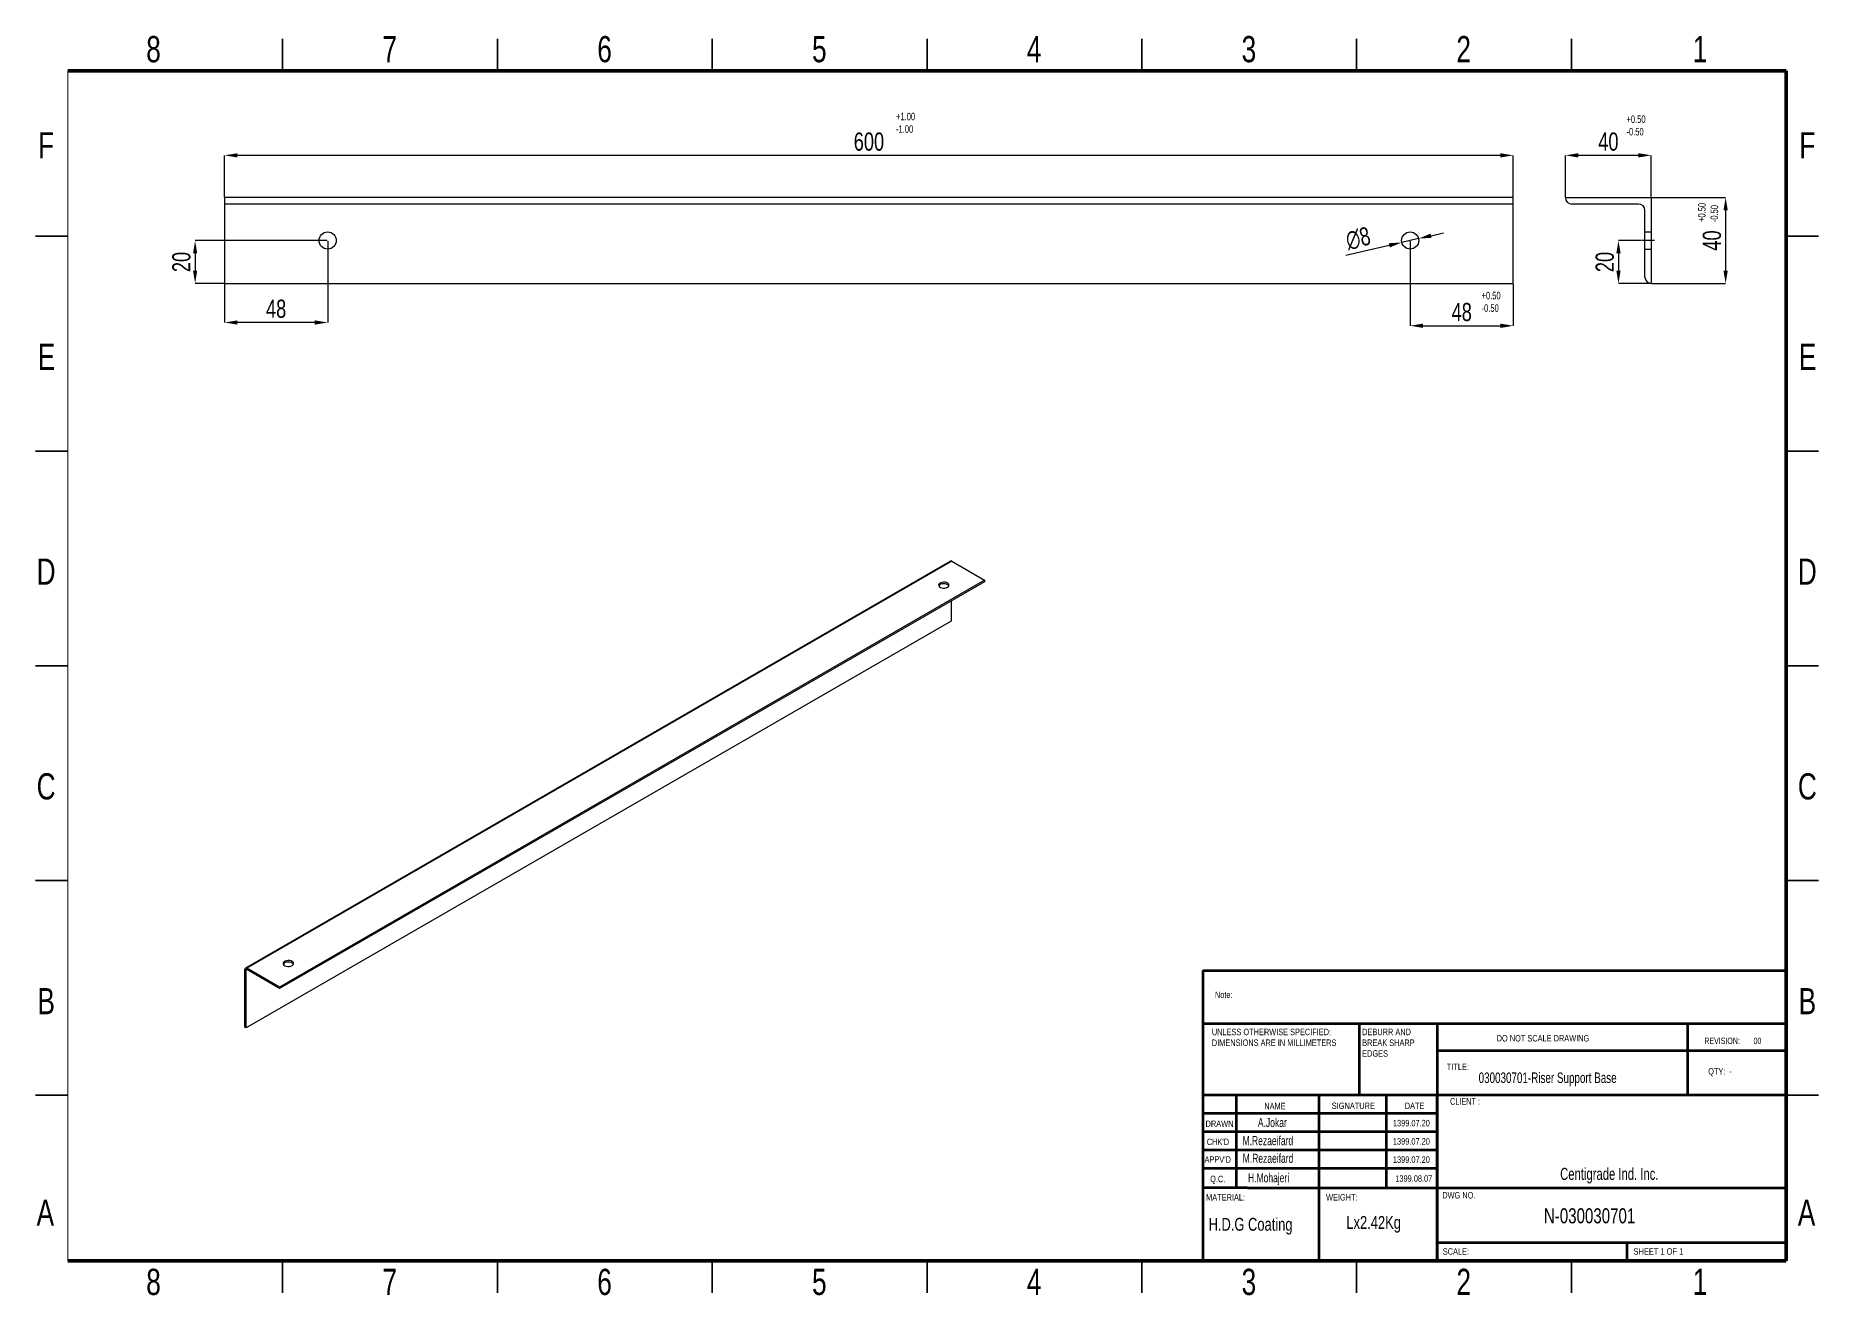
# Model space of a CAD drawing. Header units: millimetres. Extents: x 1009 to 1839, y 293 to 880.
import ezdxf

# ---------------------------------------------------------------- set-up
doc = ezdxf.new("R2010")
doc.units = ezdxf.units.MM
doc.styles.add('SLDTEXTSTYLE0', font='TXT', dxfattribs={"width": 0.75})
doc.styles.add('SLDTEXTSTYLE1', font='TXT', dxfattribs={"width": 0.686449})
doc.styles.add('SLDTEXTSTYLE2', font='TXT', dxfattribs={"width": 0.652778})
doc.styles.add('SLDTEXTSTYLE3', font='TXT', dxfattribs={"width": 0.692308})
doc.styles.add('SLDTEXTSTYLE4', font='TXT', dxfattribs={"width": 0.7})
doc.styles.add('SLDTEXTSTYLE5', font='TXT', dxfattribs={"width": 0.678571})
doc.dimstyles.new('SLDDIMSTYLE16', dxfattribs={"dimscale": 4, "dimtxt": 2.116667, "dimasz": 1.5, "dimexe": 0, "dimexo": 0.0625, "dimgap": 0.529167, "dimtad": 1, "dimdec": 6, "dimrnd": 1e-09, "dimzin": 12, "dimdsep": 46, "dimtxsty": 'SLDTEXTSTYLE0', "dimcen": 0.09, "dimadec": 0, "dimazin": 3, "dimtfac": 1, "dimtdec": 6, "dimtmove": 0, "dimatfit": 0, "dimfxl": 1, "dimfrac": 2, "dimtolj": 1, "dimtzin": 12, "dimarcsym": 0})

# ---------------------------------------------------------------- blocks, each defined once
blk = doc.blocks.new('SW_NOTE_62')
at = {"color": 0, "linetype": 'Continuous', "lineweight": 0, "char_height": 1.5, "attachment_point": 1, "style": 'SLDTEXTSTYLE0'}
for s, insert in [('UNLESS OTHERWISE SPECIFIED:', (0, 1.93)), ('DIMENSIONS ARE IN MILLIMETERS', (0, -0.57))]:
    blk.add_mtext(s, dxfattribs=dict(at, insert=insert))
blk = doc.blocks.new('SW_NOTE_63')
at = {"color": 0, "linetype": 'Continuous', "lineweight": 0, "char_height": 1.5, "attachment_point": 1, "style": 'SLDTEXTSTYLE0'}
for s, insert in [('DEBURR AND', (0, 1.93)), ('BREAK SHARP', (0, -0.57)), ('EDGES', (0, -3.07))]:
    blk.add_mtext(s, dxfattribs=dict(at, insert=insert))
blk = doc.blocks.new('*D12')
at = {"color": 0, "lineweight": -2, "transparency": 16777216}
for p, q in [((1097.19, 804.48), (1097.19, 823.89)), ((1691.19, 823.89), (1103.19, 823.89)), ((1697.19, 804.48), (1697.19, 823.89))]:
    blk.add_line(p, q, dxfattribs=at)
at = {"color": 0, "transparency": 16777216}
for points in [[(1103.19, 824.89), (1103.19, 822.89), (1097.19, 823.89)], [(1691.19, 824.89), (1691.19, 822.89), (1697.19, 823.89)]]:
    blk.add_solid(points, dxfattribs=at)
at = {"layer": 'Defpoints', "color": 0, "transparency": 16777216}
for p in [(1097.19, 823.89), (1097.19, 804.23), (1697.19, 804.23)]:
    blk.add_point(p, dxfattribs=at)
at = {"color": 0, "transparency": 16777216, "insert": (1397.19, 830.24), "char_height": 8.467, "attachment_point": 5, "style": 'SLDTEXTSTYLE0'}
blk.add_mtext('\\A1;600', dxfattribs=at)
blk = doc.blocks.new('*D13')
at = {"color": 0, "lineweight": -2, "transparency": 16777216}
for p, q in [((1145.19, 783.98), (1145.19, 746.06)), ((1097.19, 763.98), (1097.19, 746.06)), ((1139.19, 746.06), (1103.19, 746.06))]:
    blk.add_line(p, q, dxfattribs=at)
at = {"color": 0, "transparency": 16777216}
for points in [[(1103.19, 747.06), (1103.19, 745.06), (1097.19, 746.06)], [(1139.19, 747.06), (1139.19, 745.06), (1145.19, 746.06)]]:
    blk.add_solid(points, dxfattribs=at)
at = {"layer": 'Defpoints', "color": 0, "transparency": 16777216}
for p in [(1145.19, 784.23), (1097.19, 764.23), (1097.19, 746.06)]:
    blk.add_point(p, dxfattribs=at)
at = {"color": 0, "transparency": 16777216, "insert": (1121.19, 752.41), "char_height": 8.467, "attachment_point": 5, "style": 'SLDTEXTSTYLE0'}
blk.add_mtext('\\A1;48', dxfattribs=at)
blk = doc.blocks.new('*D14')
at = {"color": 0, "lineweight": -2, "transparency": 16777216}
for p, q in [((1649.19, 783.98), (1649.19, 744.54)), ((1697.19, 763.98), (1697.19, 744.54)), ((1655.19, 744.54), (1691.19, 744.54))]:
    blk.add_line(p, q, dxfattribs=at)
at = {"color": 0, "transparency": 16777216}
for points in [[(1655.19, 745.54), (1655.19, 743.54), (1649.19, 744.54)], [(1691.19, 745.54), (1691.19, 743.54), (1697.19, 744.54)]]:
    blk.add_solid(points, dxfattribs=at)
at = {"layer": 'Defpoints', "color": 0, "transparency": 16777216}
for p in [(1649.19, 784.23), (1697.19, 764.23), (1697.19, 744.54)]:
    blk.add_point(p, dxfattribs=at)
at = {"color": 0, "transparency": 16777216, "insert": (1673.19, 750.89), "char_height": 8.467, "attachment_point": 5, "style": 'SLDTEXTSTYLE0'}
blk.add_mtext('\\A1;48', dxfattribs=at)
blk = doc.blocks.new('*D15')
at = {"color": 0, "lineweight": -2, "transparency": 16777216}
for p, q in [((1639.44, 781.98), (1619.16, 777.31)), ((1653.09, 785.13), (1645.29, 783.33)), ((1658.93, 786.47), (1664.78, 787.82))]:
    blk.add_line(p, q, dxfattribs=at)
at = {"color": 0, "transparency": 16777216}
for points in [[(1639.22, 782.96), (1639.67, 781.01), (1645.29, 783.33)], [(1658.71, 787.45), (1659.16, 785.5), (1653.09, 785.13)]]:
    blk.add_solid(points, dxfattribs=at)
at = {"layer": 'Defpoints', "color": 0, "transparency": 16777216}
for p in [(1645.29, 783.33), (1653.09, 785.13)]:
    blk.add_point(p, dxfattribs=at)
at = {"color": 0, "transparency": 16777216, "insert": (1624.95, 785.16), "char_height": 8.467, "attachment_point": 5, "rotation": 12.97639, "style": 'SLDTEXTSTYLE0'}
blk.add_mtext('\\A1;∅8', dxfattribs=at)
blk = doc.blocks.new('*D16')
at = {"color": 0, "lineweight": -2, "transparency": 16777216}
for p, q in [((1144.94, 784.23), (1083.47, 784.23)), ((1083.47, 778.23), (1083.47, 770.23)), ((1096.94, 764.23), (1083.47, 764.23))]:
    blk.add_line(p, q, dxfattribs=at)
at = {"color": 0, "transparency": 16777216}
for points in [[(1082.47, 778.23), (1084.47, 778.23), (1083.47, 784.23)], [(1082.47, 770.23), (1084.47, 770.23), (1083.47, 764.23)]]:
    blk.add_solid(points, dxfattribs=at)
at = {"layer": 'Defpoints', "color": 0, "transparency": 16777216}
for p in [(1145.19, 784.23), (1083.47, 764.23), (1097.19, 764.23)]:
    blk.add_point(p, dxfattribs=at)
at = {"color": 0, "transparency": 16777216, "insert": (1077.12, 774.23), "char_height": 8.467, "attachment_point": 5, "rotation": 90, "style": 'SLDTEXTSTYLE0'}
blk.add_mtext('\\A1;20', dxfattribs=at)
blk = doc.blocks.new('*D17')
at = {"color": 0, "lineweight": -2, "transparency": 16777216}
for p, q in [((1721.47, 804.48), (1721.47, 823.89)), ((1755.47, 823.89), (1727.47, 823.89)), ((1761.47, 804.48), (1761.47, 823.89))]:
    blk.add_line(p, q, dxfattribs=at)
at = {"color": 0, "transparency": 16777216}
for points in [[(1727.47, 824.89), (1727.47, 822.89), (1721.47, 823.89)], [(1755.47, 824.89), (1755.47, 822.89), (1761.47, 823.89)]]:
    blk.add_solid(points, dxfattribs=at)
at = {"layer": 'Defpoints', "color": 0, "transparency": 16777216}
for p in [(1721.47, 823.89), (1721.47, 804.23), (1761.47, 804.23)]:
    blk.add_point(p, dxfattribs=at)
at = {"color": 0, "transparency": 16777216, "insert": (1741.47, 830.24), "char_height": 8.467, "attachment_point": 5, "style": 'SLDTEXTSTYLE0'}
blk.add_mtext('\\A1;40', dxfattribs=at)
blk = doc.blocks.new('*D18')
at = {"color": 0, "lineweight": -2, "transparency": 16777216}
for p, q in [((1761.72, 804.23), (1796.06, 804.23)), ((1796.06, 798.23), (1796.06, 770.23)), ((1761.72, 764.23), (1796.06, 764.23))]:
    blk.add_line(p, q, dxfattribs=at)
at = {"color": 0, "transparency": 16777216}
for points in [[(1795.06, 798.23), (1797.06, 798.23), (1796.06, 804.23)], [(1795.06, 770.23), (1797.06, 770.23), (1796.06, 764.23)]]:
    blk.add_solid(points, dxfattribs=at)
at = {"layer": 'Defpoints', "color": 0, "transparency": 16777216}
for p in [(1761.47, 804.23), (1761.47, 764.23), (1796.06, 764.23)]:
    blk.add_point(p, dxfattribs=at)
at = {"color": 0, "transparency": 16777216, "insert": (1789.71, 784.23), "char_height": 8.467, "attachment_point": 5, "rotation": 90, "style": 'SLDTEXTSTYLE0'}
blk.add_mtext('\\A1;40', dxfattribs=at)
blk = doc.blocks.new('*D19')
at = {"color": 0, "lineweight": -2, "transparency": 16777216}
for p, q in [((1756.78, 784.23), (1746.18, 784.23)), ((1746.18, 778.23), (1746.18, 770.23)), ((1761.22, 764.23), (1746.18, 764.23))]:
    blk.add_line(p, q, dxfattribs=at)
at = {"color": 0, "transparency": 16777216}
for points in [[(1745.18, 778.23), (1747.18, 778.23), (1746.18, 784.23)], [(1745.18, 770.23), (1747.18, 770.23), (1746.18, 764.23)]]:
    blk.add_solid(points, dxfattribs=at)
at = {"layer": 'Defpoints', "color": 0, "transparency": 16777216}
for p in [(1757.03, 784.23), (1746.18, 764.23), (1761.47, 764.23)]:
    blk.add_point(p, dxfattribs=at)
at = {"color": 0, "transparency": 16777216, "insert": (1739.83, 774.23), "char_height": 8.467, "attachment_point": 5, "rotation": 90, "style": 'SLDTEXTSTYLE0'}
blk.add_mtext('\\A1;20', dxfattribs=at)

msp = doc.modelspace()

# ---------------------------------------------------------------- linework, layer by layer
at = {"color": 7, "linetype": 'Continuous', "lineweight": 35}
for p, q in [((1124.2295746, 863.2179912), (1124.2295746, 878.2179912)), ((1224.2295746, 863.2179912), (1224.2295746, 878.2179912)), ((1324.2295746, 863.2179912), (1324.2295746, 878.2179912)), ((1424.2295746, 878.2179912), (1424.2295746, 863.2179912)), ((1424.2295746, 863.2179912), (1424.2295746, 878.2179912)), ((1524.2295746, 863.2179912), (1524.2295746, 878.2179912)), ((1624.2295746, 863.2179912), (1624.2295746, 878.2179912)), ((1724.2295746, 863.2179912), (1724.2295746, 878.2179912)), ((1024.2295746, 786.2179912), (1009.2295746, 786.2179912)), ((1824.2295746, 786.2179912), (1839.2295746, 786.2179912)), ((1024.2295746, 686.2179912), (1009.2295746, 686.2179912)), ((1824.2295746, 686.2179912), (1839.2295746, 686.2179912)), ((1009.2295746, 586.2179912), (1024.2295746, 586.2179912)), ((1024.2295746, 586.2179912), (1009.2295746, 586.2179912)), ((1839.2295746, 586.2179912), (1824.2295746, 586.2179912)), ((1824.2295746, 586.2179912), (1839.2295746, 586.2179912)), ((1024.2295746, 486.2179912), (1009.2295746, 486.2179912)), ((1824.2295746, 486.2179912), (1839.2295746, 486.2179912)), ((1024.2295746, 386.2179912), (1009.2295746, 386.2179912)), ((1824.2295746, 386.2179912), (1839.2295746, 386.2179912)), ((1124.2295746, 309.2179912), (1124.2295746, 294.2179912)), ((1224.2295746, 309.2179912), (1224.2295746, 294.2179912)), ((1324.2295746, 309.2179912), (1324.2295746, 294.2179912)), ((1424.2295746, 294.2179912), (1424.2295746, 309.2179912)), ((1424.2295746, 309.2179912), (1424.2295746, 294.2179912)), ((1524.2295746, 309.2179912), (1524.2295746, 294.2179912)), ((1624.2295746, 309.2179912), (1624.2295746, 294.2179912)), ((1724.2295746, 309.2179912), (1724.2295746, 294.2179912))]:
    msp.add_line(p, q, dxfattribs=at)
at = {"color": 7, "linetype": 'Continuous', "lineweight": 18}
msp.add_line((1024.2295746, 309.2179912), (1024.2295746, 863.2179912), dxfattribs=at)
at = {"color": 7, "linetype": 'Continuous', "lineweight": 70}
for p, q in [((1024.2295746, 863.2179912), (1824.2295746, 863.2179912)), ((1824.2295746, 863.2179912), (1824.2295746, 309.2179912)), ((1824.2295746, 309.2179912), (1024.2295746, 309.2179912))]:
    msp.add_line(p, q, dxfattribs=at)
for p, q in [((1697.1894024, 804.2270057), (1097.1894024, 804.2270057)), ((1097.1894024, 804.2270057), (1097.1894024, 764.2270057)), ((1697.1894024, 801.2270057), (1097.1894024, 801.2270057)), ((1697.1894024, 764.2270057), (1697.1894024, 804.2270057)), ((1721.4695297, 804.2270057), (1761.4695297, 804.2270057)), ((1721.4695297, 804.2270057), (1721.4695297, 804.2270057)), ((1755.4695297, 801.2270057), (1724.4695297, 801.2270057)), ((1758.4695297, 767.2270057), (1758.4695297, 798.2270057)), ((1761.4695297, 804.2270057), (1761.4695297, 764.2270057)), ((1762.8741589, 784.2270057), (1757.0278206, 784.2270057)), ((1758.4695297, 788.2270057), (1761.4695297, 788.2270057)), ((1758.4695297, 780.2270057), (1761.4695297, 780.2270057)), ((1761.4695297, 788.2270057), (1761.4695297, 780.2270057)), ((1097.1894024, 764.2270057), (1697.1894024, 764.2270057)), ((1761.4695297, 764.2270057), (1761.4695297, 764.2270057))]:
    msp.add_line(p, q)
at = {"color": 7, "linetype": 'Continuous', "lineweight": 25}
for p, q in [((1435.1403947, 634.9583223), (1106.9394985, 445.4919778)), ((1435.7793714, 634.8950481), (1107.5784751, 445.4287036)), ((1435.7793714, 634.8950481), (1451.0380889, 626.086378)), ((1451.0380889, 626.086378), (1122.8371926, 436.6200335)), ((1451.0380889, 625.3864862), (1122.8371926, 435.9201417)), ((1451.0380889, 626.086378), (1451.0380889, 625.3864862)), ((1435.4817401, 616.4059968), (1435.4817401, 607.0711827)), ((1435.4817401, 607.0711827), (1107.2808438, 417.6048382)), ((1107.2808438, 444.5569371), (1106.6747522, 444.9068263)), ((1106.6747522, 417.9547274), (1106.6747522, 444.9068263)), ((1107.2808438, 444.5569371), (1107.5785209, 444.7287825)), ((1107.2808438, 417.6048382), (1107.2808438, 444.5569371)), ((1107.5784751, 444.7288118), (1107.5784751, 445.4287036)), ((1122.8371926, 436.6200335), (1107.5784751, 445.4287036)), ((1122.8371926, 435.9201417), (1107.5784751, 444.7288118)), ((1122.8371926, 436.6200335), (1122.8371926, 435.9201417)), ((1107.2808438, 417.6048382), (1106.6747522, 417.9547274))]:
    msp.add_line(p, q, dxfattribs=at)
at = {"color": 7, "linetype": 'Continuous', "lineweight": 50}
for p, q in [((1552.6295746, 444.4120021), (1824.2295746, 444.4120021)), ((1552.6295746, 444.4120021), (1552.6295746, 419.7179912)), ((1552.6295746, 419.7179912), (1824.2295746, 419.7179912)), ((1552.6295746, 419.7179912), (1552.6295746, 309.7179912)), ((1625.4295746, 419.7179912), (1625.4295746, 386.2179912)), ((1661.8295746, 419.7179912), (1661.8295746, 309.2179912)), ((1778.4096272, 386.2179912), (1778.4096272, 419.7179912)), ((1824.2295746, 406.9679912), (1661.8295746, 406.9679912)), ((1824.2295746, 386.2179912), (1552.6295746, 386.2179912)), ((1568.2295746, 386.2179912), (1568.2295746, 343.2179912)), ((1606.6114794, 386.2179912), (1606.6114794, 309.7179912)), ((1638.0417269, 386.2179912), (1638.0417269, 343.2179912)), ((1661.8295746, 309.7179912), (1661.8295746, 386.2179912)), ((1661.8295746, 377.7179912), (1552.6295746, 377.7179912)), ((1661.8295746, 369.2179912), (1552.6295746, 369.2179912)), ((1661.8295746, 360.7179912), (1552.6295746, 360.7179912)), ((1661.8295746, 352.2179912), (1552.6295746, 352.2179912)), ((1573.4295746, 343.2179912), (1552.6295746, 343.2179912)), ((1573.4295746, 343.2179912), (1824.2295746, 343.2179912)), ((1661.8295746, 317.7179912), (1824.2295746, 317.7179912)), ((1750.2295746, 309.2179912), (1750.2295746, 317.7179912))]:
    msp.add_line(p, q, dxfattribs=at)
at = {"color": 7, "linetype": 'Continuous', "lineweight": 25, "flags": 128}
for points in [[(1433.7644965, 622.7624396), (1434.1943748, 623.0986895), (1434.4334581, 623.4931401), (1434.4605367, 623.910764), (1434.2731684, 624.3144312), (1433.8880304, 624.6682922), (1433.3393041, 624.9408804), (1432.6757892, 625.1080004), (1431.9564186, 625.1547899), (1431.2451243, 625.077098), (1430.605098, 624.8818233), (1430.0932185, 624.5863216), (1429.7549321, 624.2168284), (1429.6203512, 623.8062069), (1429.7014019, 623.3909231), (1429.9908935, 623.0078841), (1430.4631053, 622.691125), (1431.0760529, 622.4687757), (1431.7753248, 622.3606242), (1432.4987251, 622.3762425), (1433.1820316, 622.5142762), (1433.7644965, 622.7624396)], [(1434.3989368, 623.4038468), (1434.2731684, 623.6145394), (1433.8880304, 623.9684004), (1433.3393041, 624.2409886), (1432.6757892, 624.4081086), (1431.9564186, 624.4548981), (1431.2451243, 624.3772062), (1430.605098, 624.1819315), (1430.0932185, 623.8864298), (1429.7549321, 623.5169366), (1429.6955397, 623.4038476)], [(1128.5950467, 446.5918661), (1129.024925, 446.928116), (1129.2640323, 447.3225804), (1129.2910868, 447.7401905), (1129.1037426, 448.1438716), (1128.7185806, 448.4977187), (1128.1698783, 448.7703208), (1127.5063635, 448.9374408), (1126.7869928, 448.9842303), (1126.0756985, 448.9065384), (1125.4356482, 448.7112498), (1124.9237687, 448.4157481), (1124.5855063, 448.0462688), (1124.4509254, 447.6356473), (1124.5319761, 447.2203635), (1124.8214677, 446.8373245), (1125.2936554, 446.5205515), (1125.9066271, 446.2982161), (1126.605875, 446.1900507), (1127.3292993, 446.2056828), (1128.0125817, 446.3437027), (1128.5950467, 446.5918661)], [(1129.2294869, 447.2332733), (1129.1037426, 447.4439798), (1128.7185806, 447.7978269), (1128.1698783, 448.070429), (1127.5063635, 448.237549), (1126.7869928, 448.2843385), (1126.0756985, 448.2066466), (1125.4356482, 448.011358), (1124.9237687, 447.7158563), (1124.5855063, 447.346377), (1124.5260898, 447.2332741)]]:
    msp.add_lwpolyline(points, dxfattribs=at)
for centre in [(1145.1894024, 784.2270057), (1649.1894024, 784.2270057)]:
    msp.add_circle(centre, 4)
for centre, start, end in [((1724.4695297, 804.2270057), 180, 270), ((1755.4695297, 798.2270057), 0, 90), ((1761.4695297, 767.2270057), 180, 270)]:
    msp.add_arc(centre, 3, start, end)
at = {"color": 7, "linetype": 'Continuous', "lineweight": 25}
for centre, radius, start, end in [((1435.4050031, 634.3724783), 0.6428304, 54.3822464148, 114.307282645), ((1107.2256896, 444.9961975), 0.558139, 50.7966478816, 189.214062552), ((1107.4622891, 444.5863704), 0.1838171, 50.7967178756, 189.2140025125)]:
    msp.add_arc(centre, radius, start, end, dxfattribs=at)

# ---------------------------------------------------------------- block references
at = {"color": 7, "linetype": 'Continuous', "lineweight": 0, "xscale": 2, "yscale": 2, "zscale": 2}
for name, p in [('SW_NOTE_62', (1556.8472346, 413.35697)), ('SW_NOTE_63', (1626.8480059, 413.3569705))]:
    msp.add_blockref(name, p, dxfattribs=at)

# ---------------------------------------------------------------- texts
at = {"color": 7, "linetype": 'Continuous', "lineweight": 0}
for s, insert, char_height, attachment_point, style in [('8', (1064.1068079, 879.445372), 12.192, 2, 'SLDTEXTSTYLE0'), ('7', (1174.1068079, 879.445372), 12.192, 2, 'SLDTEXTSTYLE0'), ('6', (1274.1068079, 879.445372), 12.192, 2, 'SLDTEXTSTYLE0'), ('5', (1374.1068079, 879.445372), 12.192, 2, 'SLDTEXTSTYLE0'), ('4', (1474.1068079, 879.445372), 12.192, 2, 'SLDTEXTSTYLE0'), ('3', (1574.1068079, 879.445372), 12.192, 2, 'SLDTEXTSTYLE0'), ('2', (1674.1068079, 879.445372), 12.192, 2, 'SLDTEXTSTYLE0'), ('1', (1784.1068079, 879.445372), 12.192, 2, 'SLDTEXTSTYLE0'), ('F', (1014.1025746, 834.669372), 12.192, 2, 'SLDTEXTSTYLE0'), ('F', (1834.1025746, 834.669372), 12.192, 2, 'SLDTEXTSTYLE0'), ('E', (1014.250741, 736.169372), 12.192, 2, 'SLDTEXTSTYLE0'), ('E', (1834.250741, 736.169372), 12.192, 2, 'SLDTEXTSTYLE0'), ('D', (1014.0898746, 636.169372), 12.192, 2, 'SLDTEXTSTYLE0'), ('D', (1834.0898746, 636.169372), 12.192, 2, 'SLDTEXTSTYLE0'), ('C', (1014.1025746, 536.169372), 12.192, 2, 'SLDTEXTSTYLE0'), ('C', (1834.1025746, 536.169372), 12.192, 2, 'SLDTEXTSTYLE0'), ('B', (1014.136441, 436.169372), 12.192, 2, 'SLDTEXTSTYLE0'), ('Note:', (1558.2941347, 434.5505893), 3, 1, 'SLDTEXTSTYLE0'), ('B', (1834.136441, 436.169372), 12.192, 2, 'SLDTEXTSTYLE0'), ('DO NOT SCALE DRAWING', (1689.4588556, 414.2839784), 3, 1, 'SLDTEXTSTYLE0'), ('REVISION:       00', (1786.1393544, 413.0875379), 3, 1, 'SLDTEXTSTYLE2'), ('TITLE:', (1666.2517113, 400.9492604), 3, 1, 'SLDTEXTSTYLE0'), ('QTY:  -', (1787.9811513, 398.8902343), 3, 1, 'SLDTEXTSTYLE5'), ('030030701-Riser Support Base', (1681.0580318, 396.8568645), 4.9, 1, 'SLDTEXTSTYLE4'), ('NAME', (1581.274053, 382.7209565), 3, 1, 'SLDTEXTSTYLE0'), ('SIGNATURE', (1612.6967497, 382.841504), 3, 1, 'SLDTEXTSTYLE0'), ('DATE', (1646.6652261, 382.841504), 3, 1, 'SLDTEXTSTYLE0'), ('CLIENT :', (1667.7486049, 384.988529), 3.175, 1, 'SLDTEXTSTYLE4'), ('DRAWN', (1553.9163004, 374.4875539), 3, 1, 'SLDTEXTSTYLE1'), ('A.Jokar', (1578.2960508, 375.6564165), 4.23333333, 1, 'SLDTEXTSTYLE4'), ('1399.07.20', (1641.1667889, 374.7796213), 3, 1, 'SLDTEXTSTYLE0'), ("CHK'D", (1554.508019, 366.0416973), 3, 1, 'SLDTEXTSTYLE0'), ('M.Rezaeifard', (1571.1438466, 367.2105599), 4.233333333, 1, 'SLDTEXTSTYLE4'), ('1399.07.20', (1641.1667889, 366.2796213), 3, 1, 'SLDTEXTSTYLE0'), ("APPV'D", (1553.4330194, 357.8497245), 3, 1, 'SLDTEXTSTYLE0'), ('M.Rezaeifard', (1571.2326555, 359.0185871), 4.233333333, 1, 'SLDTEXTSTYLE4'), ('1399.07.20', (1641.1667889, 357.7796213), 3, 1, 'SLDTEXTSTYLE0'), ('Q.C.', (1556.0603628, 348.7692629), 3, 1, 'SLDTEXTSTYLE0'), ('H.Mohajeri', (1573.6981802, 349.9381255), 4.23333333, 1, 'SLDTEXTSTYLE4'), ('1399.08.07', (1642.2690288, 348.9934541), 3, 1, 'SLDTEXTSTYLE0'), ('Centigrade Ind. Inc.', (1719.031336, 352.4395511), 5.6, 1, 'SLDTEXTSTYLE4'), ('DWG NO.', (1664.135579, 341.1901038), 3, 1, 'SLDTEXTSTYLE0'), ('A', (1013.7427413, 337.669372), 12.192, 2, 'SLDTEXTSTYLE0'), ('MATERIAL:', (1554.1800498, 340.2273155), 3, 1, 'SLDTEXTSTYLE0'), ('WEIGHT:', (1610.0167878, 340.2244839), 2.9972, 1, 'SLDTEXTSTYLE0'), ('N-030030701', (1711.4418525, 333.6210928), 7, 1, 'SLDTEXTSTYLE0'), ('A', (1833.7427413, 337.669372), 12.192, 2, 'SLDTEXTSTYLE0'), ('H.D.G Coating', (1555.3269098, 329.1568421), 5.9944, 1, 'SLDTEXTSTYLE0'), ('Lx2.42Kg', (1619.4820496, 330.0299975), 5.9944, 1, 'SLDTEXTSTYLE0'), ('SCALE:', (1664.3775068, 315.0181658), 3, 1, 'SLDTEXTSTYLE0'), ('SHEET 1 OF 1', (1753.1861634, 315.0181658), 3, 1, 'SLDTEXTSTYLE3'), ('8', (1064.1068079, 305.445372), 12.192, 2, 'SLDTEXTSTYLE0'), ('7', (1174.1068079, 305.445372), 12.192, 2, 'SLDTEXTSTYLE0'), ('6', (1274.1068079, 305.445372), 12.192, 2, 'SLDTEXTSTYLE0'), ('5', (1374.1068079, 305.445372), 12.192, 2, 'SLDTEXTSTYLE0'), ('4', (1474.1068079, 305.445372), 12.192, 2, 'SLDTEXTSTYLE0'), ('3', (1574.1068079, 305.445372), 12.192, 2, 'SLDTEXTSTYLE0'), ('2', (1674.1068079, 305.445372), 12.192, 2, 'SLDTEXTSTYLE0'), ('1', (1784.1068079, 305.445372), 12.192, 2, 'SLDTEXTSTYLE0')]:
    msp.add_mtext(s, dxfattribs=dict(at, insert=insert, char_height=char_height, attachment_point=attachment_point, style=style))
at = {"char_height": 3.5, "attachment_point": 1, "style": 'SLDTEXTSTYLE0'}
for s, insert in [('+1.00\\P-1.00', (1409.820561, 843.7188322)), ('+0.50\\P-0.50', (1749.8960657, 842.4954818)), ('+0.50\\P-0.50', (1682.4295922, 760.3505105))]:
    msp.add_mtext_dynamic_manual_height_columns(s, width=17.138337649, gutter_width=17.5, heights=[0], dxfattribs=dict(at, insert=insert))
at = {"insert": (1783.1332584, 792.9162837), "char_height": 3.5, "attachment_point": 1, "rotation": 88.8969568743, "style": 'SLDTEXTSTYLE0'}
msp.add_mtext_dynamic_manual_height_columns('+0.50\\P-0.50', width=17.138337649, gutter_width=17.5, heights=[0], dxfattribs=at)

# ---------------------------------------------------------------- dimensions: what is measured, and where the dimension line sits
for base, p1, p2, picture, middle in [((1097.1894024462, 823.8923368109), (1697.1894024462, 804.2270056926), (1097.1894024462, 804.2270056926), '*D12', (1397.1894024462, 830.2423368109)), ((1721.4695297, 823.8923368), (1761.4695297, 804.2270057), (1721.4695297, 804.2270057), '*D17', (1741.4695297, 830.2423368)), ((1097.1894024, 746.058299), (1145.1894024, 784.2270057), (1097.1894024, 764.2270057), '*D13', (1121.1894024, 752.408299)), ((1697.1894024, 744.538299), (1649.1894024, 784.2270057), (1697.1894024, 764.2270057), '*D14', (1673.1894024, 750.888299))]:
    dim = msp.add_linear_dim(base=base, p1=p1, p2=p2, dimstyle='SLDDIMSTYLE16')
    dim.commit()
    dim.dimension.update_dxf_attribs({"geometry": picture, "text_midpoint": middle})
for base, p1, p2, picture, middle in [((1796.0593846, 764.2270057), (1761.4695297, 804.2270057), (1761.4695297, 764.2270057), '*D18', (1789.7093846, 784.2270057)), ((1083.4708847, 764.2270057), (1145.1894024, 784.2270057), (1097.1894024, 764.2270057), '*D16', (1077.1208847, 774.2270057)), ((1746.1793068, 764.2270057), (1757.0278206, 784.2270057), (1761.4695297, 764.2270057), '*D19', (1739.8293068, 774.2270057))]:
    dim = msp.add_linear_dim(base=base, p1=p1, p2=p2, angle=90, dimstyle='SLDDIMSTYLE16')
    dim.commit()
    dim.dimension.update_dxf_attribs({"geometry": picture, "text_midpoint": middle})
dim = msp.add_diameter_dim_2p(p1=(1653.0872532, 785.1252035), p2=(1645.2915517, 783.3288079), dimstyle='SLDDIMSTYLE16')
dim.commit()
dim.dimension.update_dxf_attribs({"geometry": '*D15', "text_midpoint": (1624.9529659, 785.1585156)})

doc.saveas('drawing.dxf')
